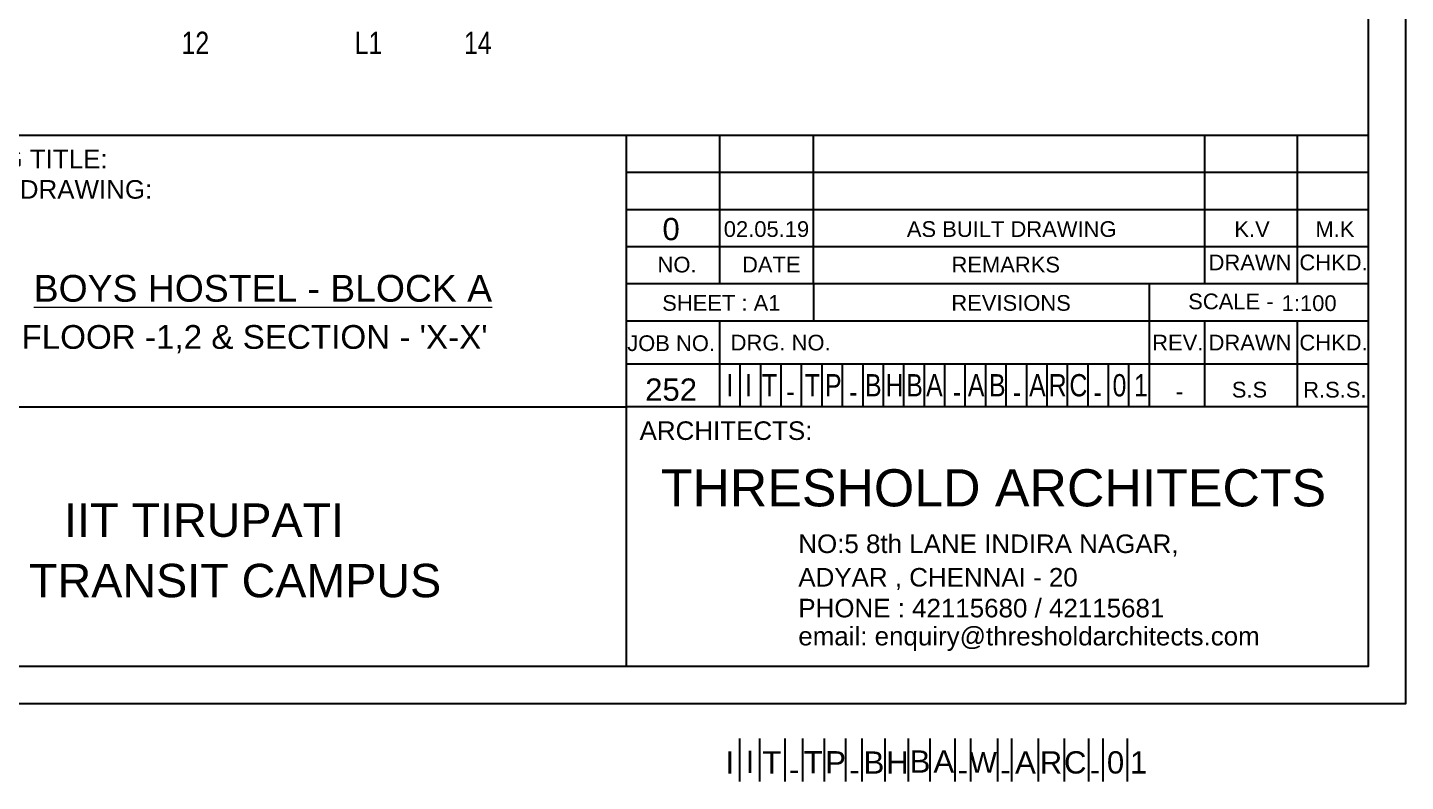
# Model space of a CAD drawing. Header units: inches. Extents: x -234845 to -176446, y -524542 to -442800.
# Drawn here: x -195010 to -176446, y -524542 to -514389 of the extents above; entities that cross this region are included whole.
import ezdxf
from ezdxf.enums import TextEntityAlignment as Align

# ---------------------------------------------------------------- set-up
doc = ezdxf.new("R2010")
doc.units = ezdxf.units.IN
doc.header["$MEASUREMENT"] = 0
for name, color, linetype in [('GA', 4, 'Continuous'), ('GRID-TAGS', 31, 'Continuous'), ('title', 255, 'Continuous')]:
    doc.layers.add(name, color=color, linetype=linetype)
doc.layers.add('TEXT', color=32, linetype='Continuous', lineweight=18)
doc.styles.add('ARIAL', font='arial.ttf')
doc.styles.get("Standard").update_dxf_attribs({"font": 'arial.ttf'})

msp = doc.modelspace()

# ---------------------------------------------------------------- linework, layer by layer
for p, q in [((-186946.1, -515837), (-176946.1, -515837)), ((-185683.9, -517837), (-185683.9, -515837)), ((-184421.7, -517837), (-184421.7, -515837)), ((-179148.6, -517837), (-179148.6, -515837)), ((-177898.9, -517837), (-177898.9, -515837)), ((-186946.1, -516337), (-176946.1, -516337)), ((-186946.1, -516837), (-176946.1, -516837)), ((-186946.1, -517337), (-176946.1, -517337)), ((-186946.1, -517837), (-176946.1, -517837)), ((-184421.7, -517837), (-184421.7, -518337)), ((-179895.4, -518916.3), (-179895.4, -517837)), ((-186946.1, -518337), (-176946.1, -518337)), ((-185683.9, -518916.3), (-185683.9, -518337)), ((-179148.6, -518916.3), (-179148.6, -518337)), ((-177898.9, -518916.3), (-177898.9, -518337)), ((-186946.1, -518916.3), (-176946.1, -518916.3)), ((-185683.9, -519495.7), (-185683.9, -518916.3)), ((-185408.3, -519495.7), (-185408.3, -518916.3)), ((-185132.6, -519495.7), (-185132.6, -518916.3)), ((-184857, -519495.7), (-184857, -518916.3)), ((-184581.4, -519495.7), (-184581.4, -518916.3)), ((-184305.7, -519495.7), (-184305.7, -518916.3)), ((-184030.1, -519495.7), (-184030.1, -518916.3)), ((-183754.4, -519495.7), (-183754.4, -518916.3)), ((-183478.8, -519495.7), (-183478.8, -518916.3)), ((-183203.1, -519495.7), (-183203.1, -518916.3)), ((-182927.5, -519495.7), (-182927.5, -518916.3)), ((-182651.9, -519495.7), (-182651.9, -518916.3)), ((-182376.2, -519495.7), (-182376.2, -518916.3)), ((-182100.6, -519495.7), (-182100.6, -518916.3)), ((-181824.9, -519495.7), (-181824.9, -518916.3)), ((-181549.3, -519495.7), (-181549.3, -518916.3)), ((-181273.6, -519495.7), (-181273.6, -518916.3)), ((-180998, -519495.7), (-180998, -518916.3)), ((-180722.4, -519495.7), (-180722.4, -518916.3)), ((-180446.7, -519495.7), (-180446.7, -518916.3)), ((-180171.1, -519495.7), (-180171.1, -518916.3)), ((-179895.4, -519495.7), (-179895.4, -518916.3)), ((-179148.6, -519495.7), (-179148.6, -518916.3)), ((-177898.9, -519495.7), (-177898.9, -518916.3))]:
    msp.add_line(p, q)
at = {"color": 5}
for p, q in [((-185414.7, -524541.9), (-185414.7, -523963.9)), ((-185145.4, -524541.9), (-185145.4, -523963.9)), ((-184801.2, -524541.9), (-184801.2, -523963.9)), ((-184565.1, -524541.9), (-184565.1, -523963.9)), ((-184274.9, -524541.9), (-184274.9, -523963.9)), ((-183986.5, -524541.9), (-183986.5, -523963.9)), ((-183765, -524541.9), (-183765, -523963.9)), ((-183458, -524541.9), (-183458, -523963.9)), ((-183140, -524541.9), (-183140, -523963.9)), ((-182849.1, -524541.9), (-182849.1, -523963.9)), ((-182513.3, -524541.9), (-182513.3, -523963.9)), ((-182301.1, -524541.9), (-182301.1, -523963.9)), ((-181938, -524541.9), (-181938, -523963.9)), ((-181747.5, -524541.9), (-181747.5, -523963.9)), ((-181388.2, -524541.9), (-181388.2, -523963.9)), ((-181041.8, -524541.9), (-181041.8, -523963.9)), ((-180711.2, -524541.9), (-180711.2, -523963.9)), ((-180517.4, -524541.9), (-180517.4, -523963.9)), ((-180188.9, -524541.9), (-180188.9, -523963.9))]:
    msp.add_line(p, q, dxfattribs=at)
at = {"layer": 'GA'}
msp.add_line((-224345.1, -515837), (-186946.1, -515837), dxfattribs=at)
at = {"layer": 'title', "color": 4}
for p, q in [((-186946.1, -515837), (-186946.1, -522995.7)), ((-196946.1, -519495.7), (-186946.1, -519495.7)), ((-176946.1, -519495.7), (-186946.1, -519495.7))]:
    msp.add_line(p, q, dxfattribs=at)
at = {"layer": 'title', "color": 6}
msp.add_lwpolyline([(-234845.1, -442799.7), (-176446.1, -442799.7), (-176446.1, -523495.7), (-234845.1, -523495.7)], close=True, dxfattribs=at)
at = {"layer": 'title', "color": 4}
msp.add_lwpolyline([(-234345.1, -443299.7), (-176946.1, -443299.7), (-176946.1, -522995.7), (-234345.1, -522995.7)], close=True, dxfattribs=at)

# ---------------------------------------------------------------- texts
for s, p in [('DRAWING TITLE:', (-196764.1, -516283.9)), ('AS BUILT DRAWING:', (-196764.1, -516693.5)), ('ARCHITECTS:', (-186764.1, -519942.6)), ('NO:5 8th LANE INDIRA NAGAR,', (-184626, -521466.1)), ('ADYAR , CHENNAI - 20', (-184626, -521917.4)), ('PHONE : 42115680 / 42115681', (-184626, -522332.5)), ('email: enquiry@thresholdarchitects.com', (-184626, -522710.2))]:
    msp.add_text(s, height=250).set_placement(p)
at = {"style": 'ARIAL'}
for s, height, p in [('0', 300, (-186339.7, -517102.8)), ('02.05.19', 211.63, (-185054.8, -517102.8)), ('AS BUILT DRAWING ', 211.625, (-181710.3, -517102.8)), ('K.V', 211.63, (-178512.9, -517102.8)), ('M.K', 211.63, (-177395.8, -517102.8)), ('NO.', 211.63, (-186259.8, -517580.9)), ('DATE', 211.63, (-184989.7, -517580.9)), ('REMARKS', 211.63, (-181831.1, -517580.9)), ('DRAWN', 211.63, (-178540.3, -517552.2)), ('CHKD.', 211.63, (-177415, -517552.2)), ('SHEET : A1', 211.63, (-185663, -518097.3)), ('REVISIONS', 211.63, (-181759.3, -518097.3)), ('SCALE - ', 211.63, (-178756.9, -518076.7)), ('1:100', 211.63, (-177743.5, -518100.6)), ('JOB NO.', 211.63, (-186339.7, -518639.6)), ('DRG. NO.', 211.63, (-184864.2, -518631.6)), ('REV.', 211.63, (-179513.3, -518631.6)), ('DRAWN', 211.63, (-178540.3, -518631.6)), ('CHKD.', 211.63, (-177415, -518631.6)), ('252', 300, (-186339.7, -519264.8)), ('S.S', 211.63, (-178547.4, -519266)), ('R.S.S.', 211.63, (-177397.1, -519266)), ('-', 230, (-179490.3, -519289.2)), ('I', 300, (-185549.9, -524285.4)), ('I', 300, (-185276.4, -524276.5)), ('T', 300, (-184981.5, -524285.4)), ('T', 300, (-184427, -524284.2)), ('P', 300, (-184123.9, -524284.2)), ('B', 300, (-183606.4, -524287.5)), ('H', 300, (-183291.2, -524285.4)), ('B', 300, (-182986, -524273.5)), ('A', 300, (-182665.5, -524273.5)), ('W', 280, (-182135.2, -524285.4)), ('A', 300, (-181565.5, -524285.4)), ('R', 300, (-181222, -524285.4)), ('C', 300, (-180894.7, -524285.4)), ('0', 300, (-180351.8, -524285.4)), ('1', 300, (-180041.8, -524285.4)), ('-', 300, (-184682.4, -524377.9)), ('-', 300, (-183869.9, -524382.3)), ('-', 300, (-182410, -524382.3)), ('-', 300, (-181835.5, -524382.3)), ('-', 300, (-180629.1, -524382.3))]:
    msp.add_text(s, height=height, dxfattribs=at).set_placement(p, align=Align.MIDDLE)
at = {"style": 'ARIAL', "width": 0.8}
for s, p in [('C', (-180852.3, -519206)), ('0', (-180299.1, -519206)), ('I', (-185549.9, -519206)), ('I', (-185299.2, -519206)), ('T', (-185014.5, -519206)), ('T', (-184436.3, -519206)), ('P', (-184154.6, -519206)), ('B', (-183616.1, -519206)), ('H', (-183329.8, -519206)), ('B', (-183060.1, -519206)), ('A', (-182792.4, -519206)), ('A', (-182230, -519206)), ('B', (-181945.8, -519206)), ('A', (-181404.3, -519206)), ('R', (-181131.7, -519206)), ('1', (-180009.5, -519206)), ('-', (-184731, -519287.8)), ('-', (-183886, -519294.8)), ('-', (-182486.5, -519295.5)), ('-', (-181679.4, -519298.8)), ('-', (-180591.2, -519298.8))]:
    msp.add_text(s, height=300, dxfattribs=at).set_placement(p, align=Align.MIDDLE)
at = {"color": 40}
for s, height, p in [('THRESHOLD ARCHITECTS', 500, (-186478.6, -520837.6)), ('IIT TIRUPATI', 450, (-194517.2, -521247.7)), ('TRANSIT CAMPUS', 450, (-194990, -522061.3))]:
    msp.add_text(s, height=height, dxfattribs=at).set_placement(p)
at = {"layer": 'GRID-TAGS', "style": 'ARIAL', "width": 0.8}
for tag, p in [('12', (-192749.6, -514594.9)), ('L1', (-190417, -514596.1)), ('14', (-188944.4, -514594.9, 2.1))]:
    msp.add_attdef(tag, text='', height=300, dxfattribs=at).set_placement(p, align=Align.MIDDLE_CENTER)
at = {"layer": 'TEXT', "style": 'ARIAL'}
msp.add_text('%%UBOYS HOSTEL - BLOCK A', height=360, dxfattribs=at).set_placement((-191839.5, -517900.7), align=Align.MIDDLE)
msp.add_text("FLOOR -1,2 & SECTION - 'X-X'", height=320, dxfattribs=at).set_placement((-195092.6, -518715.6))

doc.saveas('drawing.dxf')
